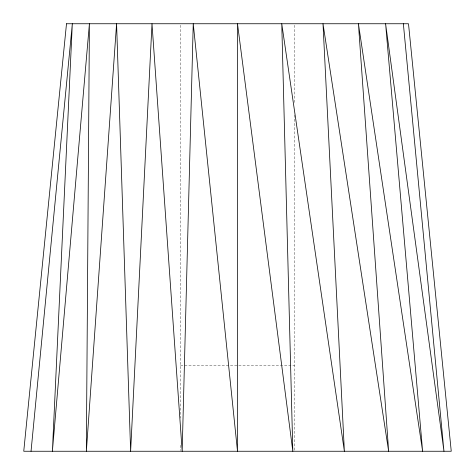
<?xml version="1.0" encoding="UTF-8"?>
<svg xmlns="http://www.w3.org/2000/svg" width="475" height="475" viewBox="0 0 475 475"><rect width="100%" height="100%" fill="white"/><g stroke="black" fill="none" stroke-linecap="round" stroke-linejoin="round"><path stroke-width="0.36" stroke-dasharray="2.38 1.78" d="M180.5 365.75L294.5 365.75M294.5 25.234L294.5 102.422M294.5 114.998L294.5 450.514M180.5 25.234L180.5 418.083M180.5 445.312L180.5 450.514"/><path stroke-width="0.71" d="M31.035 451.25L72.325 23.75L52.387 451.25L89.407 23.75L86.355 451.25L116.583 23.75L130.625 451.25L152 23.75L182.18 451.25L193.242 23.75L237.5 451.25L237.5 23.75L292.82 451.25L281.758 23.75L344.375 451.25L323 23.75L388.645 451.25L358.417 23.75L422.613 451.25L385.593 23.75L443.965 451.25L403.358 23.75M66.5 23.75L23.75 451.25L451.25 451.25L408.5 23.75L66.5 23.75"/></g></svg>
